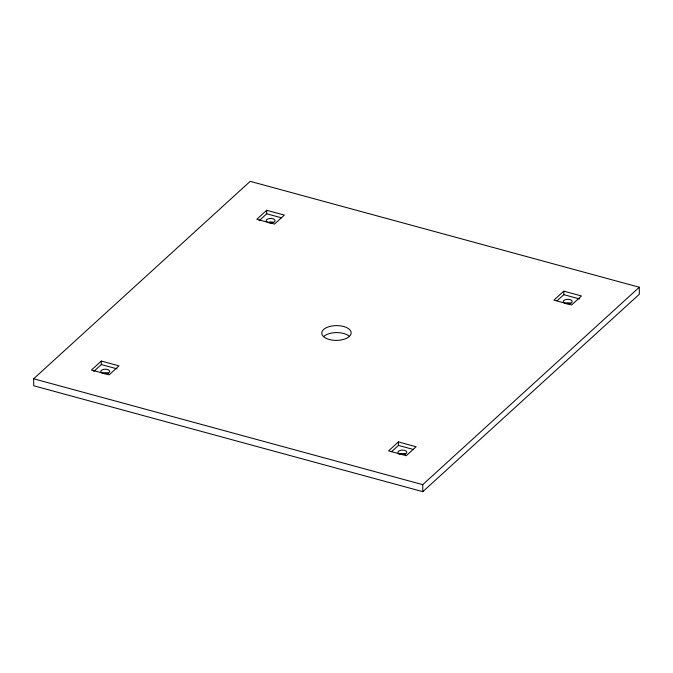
<?xml version="1.0" encoding="UTF-8"?>
<svg xmlns="http://www.w3.org/2000/svg" width="673" height="673" viewBox="0 0 673 673"><rect width="100%" height="100%" fill="white"/><g stroke="black" fill="none" stroke-linecap="round" stroke-linejoin="round"><path stroke-width="1.01" d="M33.65 378.773L250.196 181.34L639.274 287.236L639.35 294.227L422.804 491.66L33.726 385.764L33.65 378.773L422.737 484.661L639.274 287.236M101.303 361.056L91.461 370.032L109.144 374.844L118.986 365.868L101.303 361.056L101.337 364.556L93.766 371.462M266.668 210.296L256.817 219.272L274.508 224.084L284.351 215.108L266.668 210.296L266.701 213.795L259.13 220.694M398.424 441.917L388.573 450.893L406.265 455.705L416.107 446.737L398.424 441.917L398.458 445.417L391.644 451.633M563.781 291.157L553.938 300.133L571.621 304.945L581.464 295.969L563.781 291.157L563.814 294.656L557 300.873M266.701 213.795L281.44 217.808M563.814 294.656L579.537 298.938M101.337 364.556L117.06 368.838M398.458 445.417L413.197 449.429M422.737 484.661L422.804 491.66M564.58 303.515A4.45 2.238 -0.6 0 1 570.872 303.414M399.215 454.275A4.45 2.238 -0.6 0 1 405.516 454.174M102.161 373.086A4.45 2.238 -0.6 0 1 103.676 369.368A4.45 2.238 -0.6 0 1 109.699 371.572A4.45 2.238 -0.6 0 1 103.095 373.422M103.011 373.044A4.45 2.238 -0.6 0 1 108.395 373.313M267.526 222.317A4.45 2.238 -0.6 0 1 269.032 218.607A4.45 2.238 -0.6 0 1 275.064 220.811A4.45 2.238 -0.6 0 1 268.46 222.662M268.376 222.283A4.45 2.238 -0.6 0 1 273.76 222.553M323.696 336.5A14.697 7.395 -0.6 0 1 349.152 336.105M326.237 338.393A14.697 7.395 -0.6 0 0 350.717 334.691A14.697 7.395 -0.6 0 0 332.437 325.917A14.697 7.395 -0.6 0 0 326.237 338.393M564.639 303.187A4.45 2.238 -0.6 0 0 572.058 302.059A4.45 2.238 -0.6 0 0 566.523 299.409A4.45 2.238 -0.6 0 0 564.639 303.187M399.282 453.947A4.45 2.238 -0.6 0 0 406.694 452.828A4.45 2.238 -0.6 0 0 401.158 450.17A4.45 2.238 -0.6 0 0 399.282 453.947"/></g></svg>
